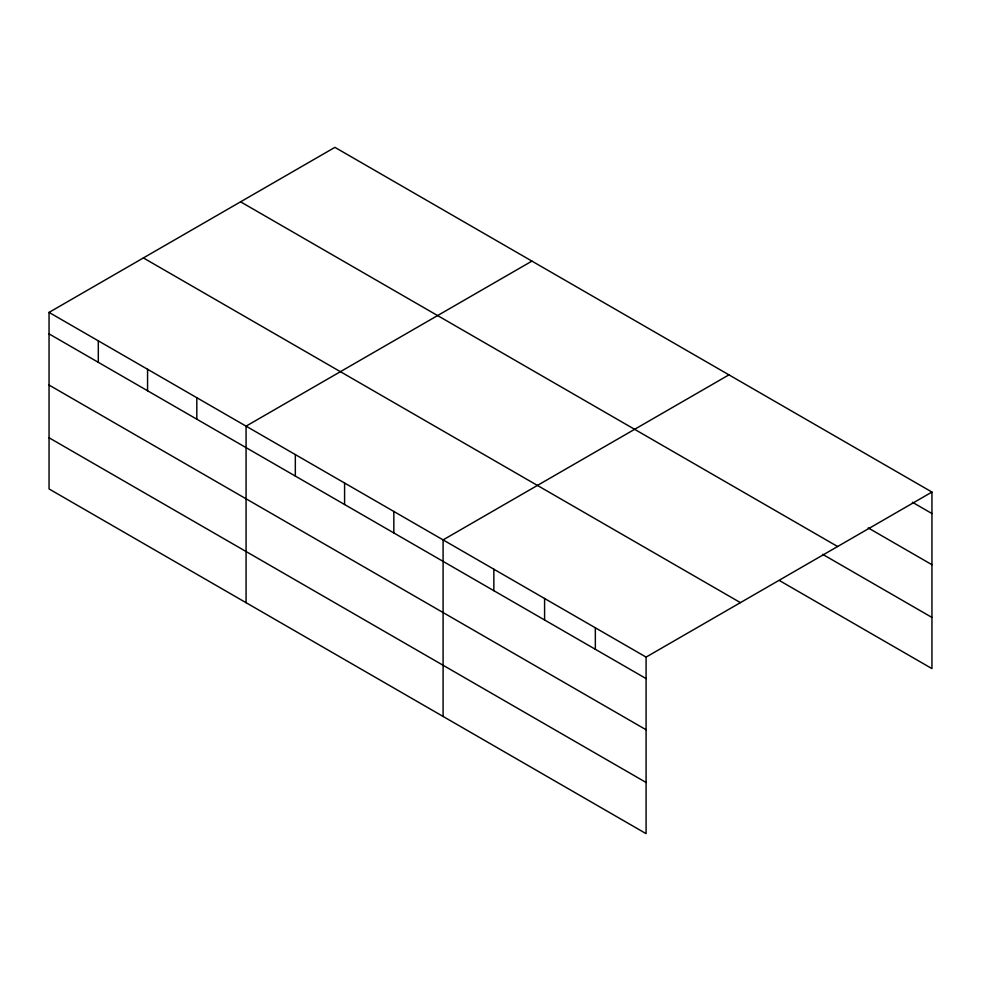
<?xml version="1.0" encoding="UTF-8"?>
<svg xmlns="http://www.w3.org/2000/svg" width="981" height="981" viewBox="0 0 981 981"><rect width="100%" height="100%" fill="white"/><g stroke="black" fill="none" stroke-linecap="round" stroke-linejoin="round"><path stroke-width="1.47" d="M49.05 312.399L646.087 657.098L646.087 833.642L49.05 488.943L49.05 312.399L334.913 147.358L931.95 492.057L931.95 668.601L779.711 580.703M531.935 261.105L246.072 426.146L246.072 602.702M728.957 374.852L443.093 539.893L443.093 716.449M646.087 657.098L931.95 492.057M912.428 502.272L931.95 513.541M868.185 527.901L931.95 564.713M240.578 201.816L837.615 546.515M822.642 554.326L931.95 617.429M143.385 257.929L740.422 602.628M49.05 333.883L646.087 678.582M49.05 385.055L646.087 729.754M49.05 437.771L646.087 782.47M595.344 627.791L595.344 649.287M544.59 598.496L544.59 619.98M493.848 569.201L493.848 590.685M393.835 511.457L393.835 532.941M344.589 483.02L344.589 504.504M295.33 454.583L295.33 476.067M196.813 397.71L196.813 419.194M147.567 369.273L147.567 390.757M98.308 340.836L98.308 362.32"/></g></svg>
